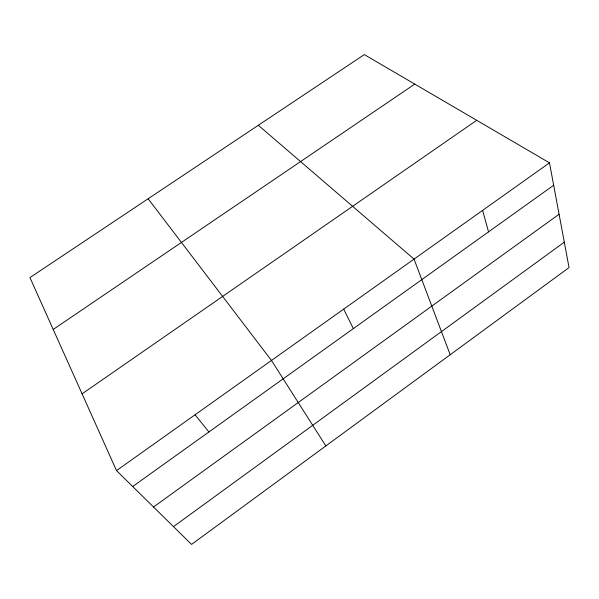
<?xml version="1.0" encoding="UTF-8"?>
<svg xmlns="http://www.w3.org/2000/svg" width="599" height="599" viewBox="0 0 599 599"><rect width="100%" height="100%" fill="white"/><g stroke="black" fill="none" stroke-linecap="round" stroke-linejoin="round"><path stroke-width="0.9" d="M173.485 526.641L564.303 242.176M153.516 507.001L559.084 214.247M132.686 486.515L553.671 185.256M116.513 470.604L549.485 162.846L364.297 54.591L29.95 277.569L116.513 470.604L191.56 544.409L569.05 267.573L549.485 162.846M82.085 393.843L476.699 120.302M53.214 329.443L414.77 84.092M258.311 125.273L414.044 259.12L450.193 354.743M195.057 414.77L208.931 431.954M148.125 198.756L271.474 360.456L325.841 445.933M343.684 309.129L353.358 328.596M482.622 210.369L488.544 231.858"/></g></svg>
